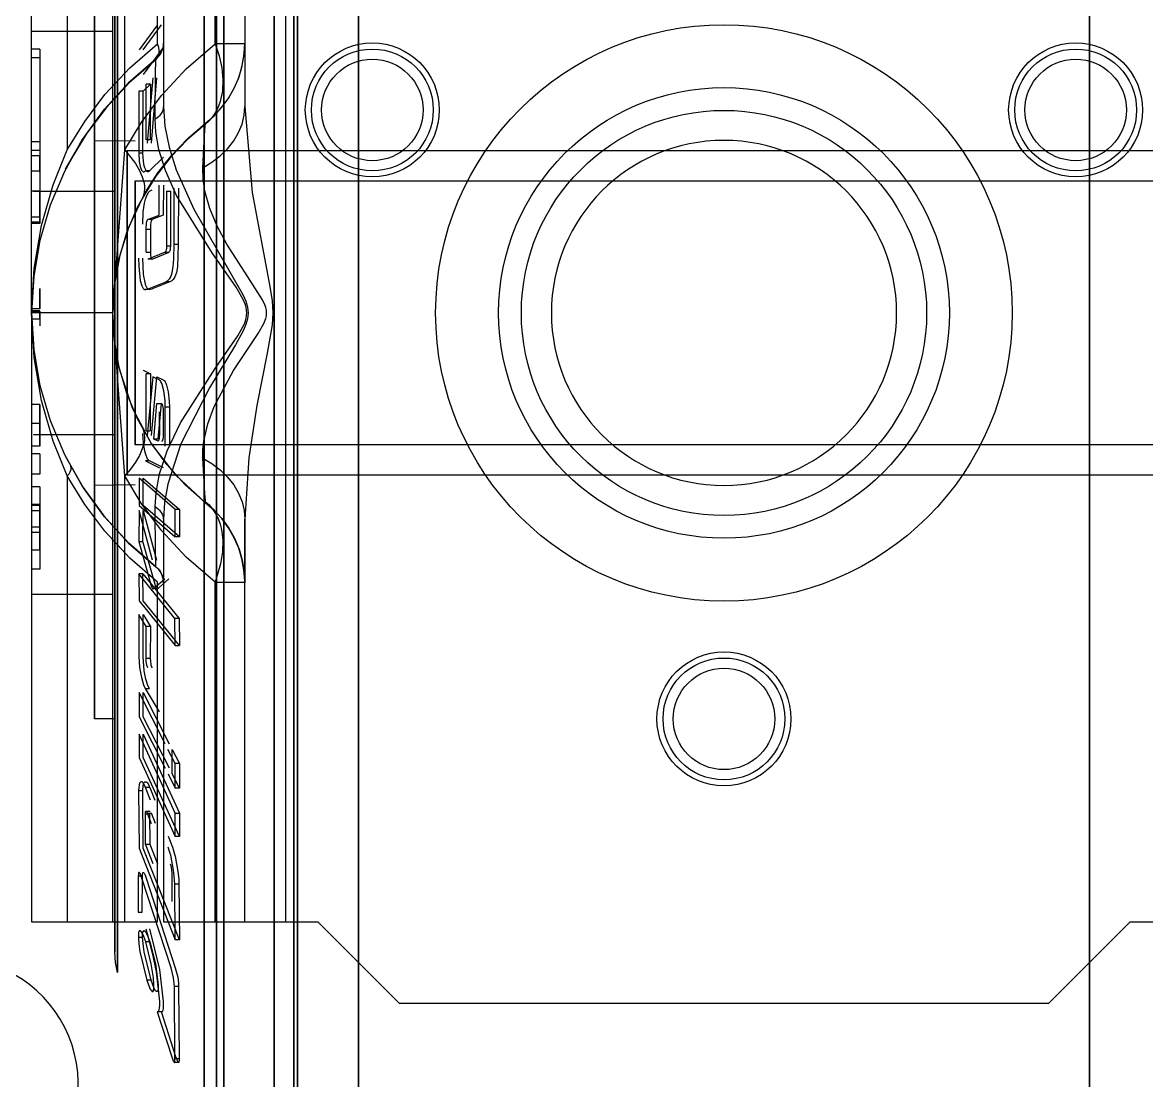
# Model space of a CAD drawing. Header units: millimetres. Extents: x 10366 to 13995, y 24552 to 29685.
# Drawn here: x 12633.1 to 12661.6, y 26794.09 to 26820.93 of the extents above; entities that cross this region are included whole.
import ezdxf

# ---------------------------------------------------------------- set-up
doc = ezdxf.new("R2010")
doc.units = ezdxf.units.MM
doc.header["$LTSCALE"] = 3
doc.layers.add('DomyÅ›lny', color=7, linetype='Continuous')

msp = doc.modelspace()

# ---------------------------------------------------------------- linework, layer by layer
at = {"layer": 'DomyÅ›lny'}
for p, q in [((12633.328, 26813.566), (12633.328, 26829.013)), ((12634.233, 26829.013), (12634.233, 26817.701)), ((12635.388, 26813.566), (12635.388, 26829.013)), ((12635.69, 26817.701), (12635.69, 26829.013)), ((12636.525, 26820.393), (12636.525, 26829.013)), ((12636.675, 26829.013), (12636.675, 26818.799)), ((12637.981, 26820.393), (12637.981, 26829.013)), ((12638.735, 26829.013), (12638.735, 26818.799)), ((12639.765, 26829.013), (12639.765, 26798.118)), ((12636.519, 26820.877), (12636.052, 26820.238)), ((12636.158, 26820.238), (12636.625, 26820.877)), ((12635.388, 26820.701), (12633.328, 26820.701)), ((12633.534, 26820.253), (12633.328, 26820.253)), ((12633.534, 26820.035), (12633.328, 26820.035)), ((12633.534, 26820.035), (12633.534, 26817.905)), ((12636.155, 26819.19), (12636.048, 26819.19)), ((12636.155, 26819.19), (12636.341, 26819.371)), ((12636.341, 26819.371), (12636.235, 26819.371)), ((12633.534, 26817.905), (12633.328, 26817.905)), ((12633.534, 26817.685), (12633.328, 26817.685)), ((12633.534, 26817.718), (12633.534, 26817.003)), ((12633.534, 26817.688), (12633.534, 26817.007)), ((12634.924, 26817.942), (12635.956, 26817.928)), ((12635.749, 26817.685), (12666.026, 26817.685)), ((12636.338, 26817.96), (12636.232, 26817.96)), ((12633.534, 26817.554), (12633.328, 26817.554)), ((12633.534, 26817.137), (12633.534, 26817.554)), ((12636.153, 26817.617), (12636.047, 26817.617)), ((12633.534, 26817.162), (12633.328, 26817.162)), ((12633.534, 26817.162), (12633.534, 26815.837)), ((12636.32, 26817.168), (12636.213, 26817.168)), ((12635.954, 26816.913), (12665.82, 26816.913)), ((12633.534, 26816.653), (12633.328, 26816.653)), ((12633.38, 26816.655), (12635.44, 26816.655)), ((12633.534, 26815.999), (12633.534, 26816.653)), ((12636.751, 26816.656), (12636.857, 26816.656)), ((12633.534, 26815.999), (12633.328, 26815.999)), ((12636.275, 26815.933), (12636.559, 26816.047)), ((12636.665, 26816.047), (12636.381, 26815.933)), ((12633.534, 26815.87), (12633.328, 26815.87)), ((12633.534, 26815.837), (12633.328, 26815.837)), ((12636.381, 26815.933), (12636.275, 26815.933)), ((12636.341, 26815.678), (12636.234, 26815.678)), ((12636.855, 26815.26), (12636.749, 26815.26)), ((12636.943, 26815.308), (12637.049, 26815.308)), ((12636.236, 26815.11), (12636.342, 26815.11)), ((12636.38, 26814.933), (12636.274, 26814.933)), ((12636.386, 26814.933), (12636.28, 26814.933)), ((12636.712, 26815.108), (12636.819, 26815.108)), ((12636.837, 26814.357), (12636.731, 26814.357)), ((12633.534, 26813.669), (12633.534, 26814.183)), ((12633.534, 26814.183), (12633.534, 26813.669)), ((12633.534, 26814.183), (12633.534, 26813.669)), ((12636.315, 26814.161), (12636.209, 26814.161)), ((12633.534, 26813.669), (12633.328, 26813.669)), ((12633.534, 26813.669), (12633.328, 26813.669)), ((12633.534, 26813.669), (12633.328, 26813.669)), ((12633.534, 26813.62), (12633.328, 26813.62)), ((12633.534, 26813.606), (12633.328, 26813.606)), ((12633.328, 26813.566), (12633.328, 26798.118)), ((12635.388, 26813.566), (12633.328, 26813.566)), ((12633.534, 26813.41), (12633.328, 26813.41)), ((12633.534, 26813.41), (12633.534, 26813.62)), ((12633.534, 26813.606), (12633.534, 26813.239)), ((12635.388, 26798.118), (12635.388, 26813.566)), ((12636.155, 26812.114), (12636.342, 26812.024)), ((12636.342, 26812.024), (12636.235, 26812.024)), ((12636.562, 26811.868), (12636.402, 26811.944)), ((12636.508, 26811.944), (12636.668, 26811.868)), ((12633.534, 26811.24), (12633.328, 26811.24)), ((12636.504, 26811.271), (12636.61, 26811.271)), ((12636.626, 26811.263), (12636.52, 26811.263)), ((12636.823, 26811.175), (12636.717, 26811.175)), ((12633.534, 26810.764), (12633.328, 26810.764)), ((12633.534, 26810.764), (12633.534, 26810.184)), ((12633.534, 26810.184), (12633.534, 26810.703)), ((12636.232, 26810.579), (12636.338, 26810.579)), ((12635.44, 26810.476), (12633.38, 26810.476)), ((12636.524, 26810.317), (12636.424, 26810.365)), ((12636.53, 26810.365), (12636.424, 26810.365)), ((12633.534, 26810.184), (12633.328, 26810.184)), ((12633.534, 26809.989), (12633.328, 26809.989)), ((12633.534, 26809.989), (12633.534, 26809.476)), ((12665.82, 26810.219), (12635.954, 26810.219)), ((12636.32, 26809.81), (12636.213, 26809.81)), ((12633.534, 26809.476), (12633.328, 26809.476)), ((12634.233, 26809.43), (12634.233, 26798.118)), ((12635.69, 26798.118), (12635.69, 26809.43)), ((12666.026, 26809.446), (12635.749, 26809.446)), ((12633.534, 26809.155), (12633.328, 26809.155)), ((12635.956, 26809.203), (12634.925, 26809.189)), ((12636.969, 26808.582), (12636.053, 26809.378)), ((12636.159, 26809.378), (12637.075, 26808.582)), ((12633.534, 26808.71), (12633.328, 26808.71)), ((12633.534, 26808.68), (12633.328, 26808.68)), ((12633.534, 26808.68), (12633.328, 26808.68)), ((12633.534, 26808.71), (12633.534, 26807.996)), ((12633.534, 26808.68), (12633.534, 26807.999)), ((12633.534, 26807.551), (12633.534, 26808.674)), ((12637.075, 26808.582), (12636.969, 26808.582)), ((12633.534, 26808.547), (12633.328, 26808.547)), ((12633.534, 26808.13), (12633.534, 26808.547)), ((12636.675, 26808.332), (12636.675, 26798.118)), ((12638.735, 26798.118), (12638.735, 26808.332)), ((12633.534, 26808.13), (12633.328, 26808.13)), ((12633.534, 26807.999), (12633.328, 26807.999)), ((12633.534, 26807.999), (12633.328, 26807.999)), ((12633.534, 26807.996), (12633.328, 26807.996)), ((12636.045, 26807.771), (12636.151, 26807.771)), ((12637.077, 26807.883), (12636.971, 26807.883)), ((12633.534, 26807.551), (12633.328, 26807.551)), ((12633.534, 26807.551), (12633.328, 26807.551)), ((12633.534, 26807.538), (12633.534, 26807.063)), ((12633.534, 26807.063), (12633.328, 26807.063)), ((12636.153, 26806.946), (12636.046, 26806.946)), ((12636.525, 26798.118), (12636.525, 26806.738)), ((12637.981, 26798.118), (12637.981, 26806.738)), ((12633.328, 26806.431), (12635.388, 26806.431)), ((12636.235, 26805.608), (12636.051, 26805.918)), ((12636.157, 26805.918), (12636.341, 26805.608)), ((12637.069, 26805.811), (12636.962, 26805.811)), ((12636.341, 26805.608), (12636.235, 26805.608)), ((12636.97, 26805.13), (12637.076, 26805.13)), ((12636.338, 26804.802), (12636.232, 26804.802)), ((12636.21, 26804.037), (12636.317, 26804.037)), ((12636.712, 26802.638), (12636.052, 26803.936)), ((12636.159, 26803.936), (12636.818, 26802.638)), ((12635.44, 26803.267), (12634.925, 26803.267)), ((12636.969, 26800.876), (12636.053, 26802.881)), ((12636.159, 26802.881), (12637.075, 26800.876)), ((12636.969, 26802.134), (12636.785, 26802.494)), ((12636.891, 26802.494), (12637.075, 26802.134)), ((12637.075, 26802.134), (12636.969, 26802.134)), ((12636.788, 26801.874), (12636.971, 26801.513)), ((12637.077, 26801.513), (12636.894, 26801.874)), ((12636.041, 26801.453), (12636.147, 26801.453)), ((12636.347, 26801.202), (12636.217, 26801.531)), ((12636.323, 26801.531), (12636.217, 26801.531)), ((12636.323, 26801.531), (12636.453, 26801.202)), ((12637.077, 26801.513), (12636.971, 26801.513)), ((12636.228, 26800.926), (12636.334, 26800.926)), ((12636.261, 26800.873), (12636.367, 26800.873)), ((12636.261, 26800.873), (12636.363, 26800.613)), ((12636.47, 26800.613), (12636.367, 26800.873)), ((12636.969, 26800.876), (12637.075, 26800.876)), ((12636.321, 26800.852), (12636.215, 26800.852)), ((12636.789, 26800.292), (12636.899, 26800.013)), ((12636.412, 26799.594), (12636.218, 26800.086)), ((12636.218, 26800.086), (12636.325, 26800.086)), ((12636.325, 26800.086), (12636.518, 26799.594)), ((12637.077, 26800.281), (12636.971, 26800.281)), ((12636.14, 26799.28), (12636.033, 26799.28)), ((12637.063, 26799.077), (12636.957, 26799.077)), ((12636.027, 26798.366), (12636.133, 26798.366)), ((12634.233, 26798.118), (12636.525, 26798.118)), ((12639.765, 26798.118), (12640.589, 26798.118)), ((12640.589, 26798.118), (12642.649, 26796.058)), ((12659.126, 26796.058), (12661.186, 26798.118)), ((12661.186, 26798.118), (12662.01, 26798.118)), ((12636.143, 26797.724), (12636.037, 26797.724)), ((12636.329, 26797.608), (12636.223, 26797.608)), ((12637.075, 26797.664), (12636.969, 26797.664)), ((12636.357, 26796.639), (12636.251, 26796.639)), ((12637.055, 26796.478), (12636.948, 26796.478)), ((12642.649, 26796.058), (12659.126, 26796.058)), ((12636.62, 26795.835), (12636.514, 26795.835)), ((12637.067, 26794.646), (12636.961, 26794.646)), ((12637.055, 26794.554), (12636.949, 26794.554))]:
    msp.add_line(p, q, dxfattribs=at)
for points in [[(12641.619, 26813.566, 0), (12641.619, 26850.762, 0)], [(12660.156, 26813.566, 0), (12660.156, 26850.762, 0)], [(12638.014, 26813.566, 0), (12638.014, 26845.85, 0), (12638.014, 26813.566, 0), (12638.014, 26781.281, 0)], [(12639.478, 26813.566, 0), (12639.478, 26840.265, 0), (12639.478, 26813.566, 0), (12639.478, 26786.866, 0)], [(12639.478, 26813.566, 0), (12639.478, 26840.265, 0)], [(12639.976, 26813.566, 0), (12639.976, 26840.239, 0)], [(12639.976, 26813.566, 0), (12639.976, 26786.892, 0), (12639.976, 26813.566, 0), (12639.976, 26840.239, 0)], [(12640.074, 26813.566, 0), (12640.074, 26840.136, 0), (12640.074, 26813.566, 0), (12640.074, 26786.995, 0)], [(12640.074, 26813.566, 0), (12640.074, 26787.716, 0), (12640.074, 26813.566, 0), (12640.074, 26839.415, 0)], [(12638.202, 26813.566, 0), (12638.202, 26787.819, 0), (12638.202, 26813.566, 0), (12638.202, 26839.312, 0)], [(12637.703, 26813.566, 0), (12637.703, 26838.924, 0), (12637.703, 26813.566, 0), (12637.703, 26788.207, 0)], [(12635.503, 26813.566, 0), (12635.503, 26796.838, 0), (12635.503, 26813.566, 0), (12635.503, 26830.294, 0)], [(12635.44, 26813.566, 0), (12635.44, 26829.785, 0), (12635.44, 26813.566, 0), (12635.44, 26797.346, 0)], [(12634.925, 26813.566, 0), (12634.925, 26823.864, 0), (12634.925, 26813.566, 0), (12634.925, 26803.267, 0)], [(12634.925, 26813.566, 0), (12634.925, 26817.942, 0), (12634.925, 26813.566, 0), (12634.925, 26809.189, 0)], [(12635.749, 26817.685, 0), (12635.749, 26817.685, 0), (12635.749, 26817.685, 0), (12635.749, 26817.685, 0), (12635.749, 26817.685, 0), (12635.749, 26817.685, 0), (12635.749, 26817.685, 0), (12635.749, 26817.685, 0), (12635.749, 26817.685, 0), (12635.749, 26817.684, 0), (12635.749, 26817.683, 0), (12635.749, 26817.678, 0), (12635.749, 26817.656, 0), (12635.749, 26817.565, 0), (12635.749, 26817.177, 0), (12635.749, 26810.069, 0), (12635.749, 26809.465, 0), (12635.749, 26809.45, 0), (12635.749, 26809.447, 0), (12635.749, 26809.446, 0), (12635.749, 26809.446, 0), (12635.749, 26809.446, 0), (12635.749, 26809.446, 0), (12635.749, 26809.446, 0), (12635.749, 26809.446, 0), (12635.749, 26809.446, 0), (12635.749, 26809.446, 0), (12635.749, 26809.446, 0), (12635.749, 26809.446, 0), (12635.749, 26809.446, 0), (12635.749, 26809.446, 0), (12635.749, 26809.447, 0), (12635.749, 26809.448, 0), (12635.749, 26809.453, 0), (12635.749, 26809.475, 0), (12635.749, 26809.566, 0), (12635.749, 26809.954, 0)], [(12635.954, 26813.566, 0), (12635.954, 26810.219, 0), (12635.954, 26813.566, 0), (12635.954, 26816.913, 0)], [(12635.954, 26813.566, 0), (12635.954, 26816.913, 0)], [(12635.954, 26813.566, 0), (12635.954, 26810.219, 0)], [(12639.478, 26813.566, 0), (12639.478, 26786.866, 0)], [(12639.976, 26813.566, 0), (12639.976, 26786.892, 0)], [(12641.619, 26813.566, 0), (12641.619, 26776.369, 0)], [(12660.156, 26813.566, 0), (12660.156, 26776.369, 0)]]:
    msp.add_polyline3d(points, close=True, dxfattribs=at)
for points in [[(12633.534, 26820.253, 0), (12633.534, 26820.249, 0), (12633.534, 26820.237, 0), (12633.534, 26820.189, 0), (12633.534, 26820.035, 0)], [(12634.233, 26817.701, 0), (12634.676, 26818.426, 0), (12635.189, 26819.104, 0), (12635.822, 26819.784, 0), (12636.525, 26820.393, 0)], [(12635.69, 26817.701, 0), (12636.107, 26818.388, 0), (12636.626, 26819.081, 0), (12637.25, 26819.757, 0), (12637.981, 26820.393, 0)], [(12636.662, 26820.295, 0), (12636.161, 26819.61, 0)], [(12636.476, 26819.986, 0), (12636.492, 26820, 0), (12636.507, 26820.016, 0), (12636.521, 26820.034, 0), (12636.533, 26820.054, 0), (12636.543, 26820.076, 0), (12636.551, 26820.1, 0), (12636.558, 26820.125, 0), (12636.564, 26820.18, 0), (12636.562, 26820.24, 0), (12636.553, 26820.301, 0), (12636.525, 26820.393, 0)], [(12636.477, 26820.006, 0), (12636.52, 26820.043, 0), (12636.559, 26820.086, 0), (12636.594, 26820.134, 0), (12636.623, 26820.186, 0), (12636.646, 26820.241, 0), (12636.662, 26820.298, 0), (12636.672, 26820.355, 0), (12636.675, 26820.412, 0)], [(12636.477, 26820.006, 0), (12636.521, 26820.044, 0), (12636.56, 26820.088, 0), (12636.595, 26820.135, 0), (12636.624, 26820.187, 0), (12636.646, 26820.242, 0), (12636.663, 26820.3, 0), (12636.673, 26820.359, 0), (12636.675, 26820.41, 0)], [(12636.675, 26820.412, 0), (12636.675, 26820.412, 0), (12636.675, 26820.412, 0), (12636.675, 26820.412, 0), (12636.675, 26820.412, 0), (12636.675, 26820.412, 0), (12636.675, 26820.412, 0), (12636.675, 26820.412, 0), (12636.675, 26820.412, 0), (12636.675, 26820.412, 0), (12636.675, 26820.412, 0), (12636.675, 26820.412, 0), (12636.675, 26820.412, 0), (12636.675, 26820.412, 0), (12636.675, 26820.412, 0), (12636.675, 26820.412, 0), (12636.675, 26820.41, 0), (12636.675, 26820.402, 0), (12636.675, 26820.369, 0), (12636.675, 26820.027, 0), (12636.675, 26818.799, 0)], [(12637.981, 26820.393, 0), (12638.083, 26820.088, 0), (12638.151, 26819.779, 0), (12638.18, 26819.477, 0), (12638.168, 26819.19, 0), (12638.114, 26818.928, 0), (12638.072, 26818.809, 0), (12638.021, 26818.699, 0), (12637.961, 26818.599, 0), (12637.894, 26818.508, 0), (12637.819, 26818.428, 0), (12637.737, 26818.357, 0)], [(12637.742, 26818.381, 0), (12637.957, 26818.568, 0), (12638.154, 26818.783, 0), (12638.328, 26819.022, 0), (12638.473, 26819.282, 0), (12638.588, 26819.556, 0), (12638.671, 26819.839, 0), (12638.719, 26820.127, 0), (12638.735, 26820.412, 0)], [(12637.742, 26818.381, 0), (12637.956, 26818.567, 0), (12638.147, 26818.774, 0), (12638.313, 26819, 0), (12638.457, 26819.248, 0), (12638.573, 26819.514, 0), (12638.659, 26819.791, 0), (12638.713, 26820.075, 0), (12638.735, 26820.361, 0)], [(12638.735, 26820.393, 0), (12638.735, 26820.393, 0), (12638.735, 26820.393, 0), (12638.735, 26820.393, 0), (12638.735, 26820.393, 0), (12638.735, 26820.393, 0), (12638.735, 26820.393, 0), (12638.735, 26820.393, 0), (12638.735, 26820.393, 0), (12638.735, 26820.393, 0), (12638.735, 26820.393, 0), (12638.735, 26820.393, 0), (12638.734, 26820.393, 0), (12638.73, 26820.393, 0), (12638.714, 26820.393, 0), (12638.651, 26820.393, 0), (12637.981, 26820.393, 0)], [(12638.735, 26820.412, 0), (12638.735, 26820.412, 0), (12638.735, 26820.412, 0), (12638.735, 26820.412, 0), (12638.735, 26820.412, 0), (12638.735, 26820.412, 0), (12638.735, 26820.412, 0), (12638.735, 26820.412, 0), (12638.735, 26820.412, 0), (12638.735, 26820.412, 0), (12638.735, 26820.412, 0), (12638.735, 26820.412, 0), (12638.735, 26820.412, 0), (12638.735, 26820.412, 0), (12638.735, 26820.412, 0), (12638.735, 26820.412, 0), (12638.735, 26820.412, 0), (12638.735, 26820.412, 0), (12638.735, 26820.412, 0), (12638.735, 26820.412, 0), (12638.735, 26820.412, 0), (12638.735, 26820.412, 0), (12638.735, 26820.412, 0), (12638.735, 26820.412, 0), (12638.735, 26820.412, 0), (12638.735, 26820.412, 0), (12638.735, 26820.412, 0), (12638.735, 26820.412, 0), (12638.735, 26820.412, 0), (12638.735, 26820.412, 0), (12638.735, 26820.412, 0), (12638.735, 26820.411, 0), (12638.735, 26820.405, 0), (12638.735, 26820.381, 0), (12638.735, 26820.263, 0), (12638.735, 26819.715, 0), (12638.735, 26818.799, 0)], [(12636.477, 26820.006, 0), (12635.78, 26819.397, 0), (12635.156, 26818.713, 0), (12634.614, 26817.962, 0), (12634.16, 26817.153, 0), (12633.8, 26816.298, 0), (12633.539, 26815.407, 0), (12633.382, 26814.492, 0), (12633.329, 26813.566, 0), (12633.382, 26812.639, 0), (12633.539, 26811.724, 0), (12633.8, 26810.833, 0), (12634.16, 26809.978, 0), (12634.614, 26809.169, 0), (12635.156, 26808.418, 0), (12635.78, 26807.734, 0), (12636.477, 26807.125, 0)], [(12634.189, 26817.212, 0), (12634.64, 26818.002, 0), (12635.177, 26818.737, 0), (12635.792, 26819.408, 0), (12636.477, 26820.006, 0)], [(12636.476, 26819.986, 0), (12635.802, 26819.4, 0), (12635.216, 26818.77, 0), (12634.731, 26818.126, 0), (12634.321, 26817.455, 0)], [(12636.462, 26818.488, 0), (12636.472, 26819.68, 0), (12636.476, 26819.926, 0), (12636.476, 26819.986, 0), (12636.477, 26820.001, 0), (12636.477, 26820.005, 0), (12636.477, 26820.006, 0), (12636.477, 26820.006, 0), (12636.477, 26820.006, 0), (12636.477, 26820.006, 0), (12636.477, 26820.006, 0), (12636.477, 26820.006, 0), (12636.477, 26820.006, 0), (12636.477, 26820.006, 0), (12636.477, 26820.006, 0), (12636.477, 26820.006, 0), (12636.477, 26820.006, 0), (12636.477, 26820.006, 0), (12636.477, 26820.006, 0), (12636.477, 26820.006, 0), (12636.477, 26820.006, 0), (12636.477, 26820.006, 0), (12636.477, 26820.006, 0), (12636.477, 26820.006, 0), (12636.477, 26820.006, 0), (12636.477, 26820.006, 0), (12636.477, 26820.006, 0), (12636.477, 26820.006, 0), (12636.477, 26820.006, 0), (12636.477, 26820.006, 0), (12636.477, 26820.006, 0), (12636.477, 26820.006, 0), (12636.477, 26820.006, 0)], [(12636.402, 26819.533, 0), (12636.259, 26817.873, 0)], [(12636.365, 26817.873, 0), (12636.508, 26819.533, 0)], [(12636.048, 26819.19, 0), (12636.047, 26817.617, 0)], [(12636.153, 26817.617, 0), (12636.155, 26819.19, 0)], [(12636.232, 26817.96, 0), (12636.235, 26819.371, 0)], [(12636.341, 26819.371, 0), (12636.338, 26817.96, 0)], [(12636.462, 26818.489, 0), (12636.508, 26818.516, 0), (12636.55, 26818.549, 0), (12636.587, 26818.585, 0), (12636.619, 26818.625, 0), (12636.644, 26818.667, 0), (12636.661, 26818.711, 0), (12636.672, 26818.755, 0), (12636.675, 26818.799, 0)], [(12636.675, 26818.799, 0), (12636.709, 26818.307, 0), (12636.814, 26817.772, 0), (12636.994, 26817.194, 0), (12637.439, 26816.194, 0), (12638.695, 26814.018, 0), (12638.761, 26813.863, 0), (12638.805, 26813.712, 0), (12638.815, 26813.638, 0), (12638.818, 26813.566, 0), (12638.815, 26813.494, 0), (12638.804, 26813.42, 0), (12638.761, 26813.268, 0), (12638.695, 26813.113, 0), (12638.501, 26812.756, 0), (12637.843, 26811.669, 0), (12637.114, 26810.243, 0), (12636.781, 26809.221, 0), (12636.701, 26808.76, 0), (12636.675, 26808.332, 0)], [(12637.668, 26817.248, 0), (12637.898, 26817.387, 0), (12638.109, 26817.548, 0), (12638.296, 26817.73, 0), (12638.453, 26817.928, 0), (12638.577, 26818.139, 0), (12638.666, 26818.357, 0), (12638.718, 26818.579, 0), (12638.735, 26818.799, 0)], [(12638.735, 26818.799, 0), (12638.921, 26816.617, 0), (12639.371, 26814.235, 0), (12639.43, 26813.871, 0), (12639.449, 26813.566, 0), (12639.43, 26813.26, 0), (12639.301, 26812.544, 0), (12639.039, 26811.215, 0), (12638.836, 26809.891, 0), (12638.735, 26808.332, 0)], [(12637.742, 26808.75, 0), (12637.221, 26809.205, 0), (12636.755, 26809.717, 0), (12636.349, 26810.279, 0), (12636.01, 26810.883, 0), (12635.741, 26811.522, 0), (12635.546, 26812.188, 0), (12635.428, 26812.872, 0), (12635.388, 26813.566, 0), (12635.428, 26814.259, 0), (12635.546, 26814.943, 0), (12635.741, 26815.609, 0), (12636.01, 26816.248, 0), (12636.349, 26816.853, 0), (12636.755, 26817.414, 0), (12637.221, 26817.926, 0), (12637.742, 26818.381, 0)], [(12637.737, 26818.357, 0), (12637.29, 26817.974, 0), (12636.868, 26817.533, 0), (12636.478, 26817.031, 0), (12636.129, 26816.467, 0)], [(12636.215, 26816.632, 0), (12636.532, 26817.122, 0), (12636.894, 26817.579, 0), (12637.299, 26818, 0), (12637.742, 26818.381, 0)], [(12636.462, 26808.643, 0), (12636.484, 26809.01, 0), (12636.574, 26809.482, 0), (12636.769, 26810.068, 0), (12637.105, 26810.776, 0), (12637.981, 26812.152, 0), (12638.559, 26812.985, 0), (12638.725, 26813.29, 0), (12638.752, 26813.362, 0), (12638.771, 26813.431, 0), (12638.782, 26813.499, 0), (12638.786, 26813.566, 0), (12638.782, 26813.632, 0), (12638.771, 26813.7, 0), (12638.752, 26813.77, 0), (12638.694, 26813.909, 0), (12638.512, 26814.22, 0), (12637.905, 26815.087, 0), (12637.006, 26816.544, 0), (12636.723, 26817.182, 0), (12636.558, 26817.714, 0), (12636.481, 26818.147, 0), (12636.462, 26818.488, 0)], [(12637.668, 26817.248, 0), (12637.714, 26818.078, 0), (12637.732, 26818.303, 0), (12637.739, 26818.361, 0), (12637.741, 26818.376, 0), (12637.742, 26818.379, 0), (12637.742, 26818.38, 0), (12637.742, 26818.381, 0), (12637.742, 26818.381, 0), (12637.742, 26818.381, 0), (12637.742, 26818.381, 0), (12637.742, 26818.381, 0), (12637.742, 26818.381, 0), (12637.742, 26818.381, 0), (12637.742, 26818.381, 0), (12637.742, 26818.381, 0), (12637.742, 26818.381, 0), (12637.742, 26818.381, 0), (12637.742, 26818.381, 0), (12637.742, 26818.381, 0), (12637.742, 26818.381, 0), (12637.742, 26818.381, 0), (12637.742, 26818.381, 0), (12637.742, 26818.381, 0), (12637.742, 26818.381, 0), (12637.742, 26818.381, 0), (12637.742, 26818.381, 0), (12637.742, 26818.381, 0), (12637.742, 26818.381, 0), (12637.742, 26818.381, 0), (12637.742, 26818.381, 0)], [(12633.328, 26813.566, 0), (12633.392, 26814.695, 0), (12633.577, 26815.783, 0), (12633.873, 26816.815, 0), (12634.233, 26817.701, 0)], [(12633.534, 26817.905, 0), (12633.534, 26817.685, 0)], [(12635.388, 26813.566, 0), (12635.69, 26817.701, 0)], [(12635.69, 26817.701, 0), (12635.963, 26817.354, 0), (12636.063, 26817.182, 0), (12636.136, 26817.016, 0), (12636.179, 26816.858, 0), (12636.189, 26816.784, 0), (12636.191, 26816.713, 0), (12636.186, 26816.646, 0), (12636.174, 26816.582, 0), (12636.155, 26816.523, 0), (12636.129, 26816.467, 0)], [(12636.047, 26817.617, 0), (12636.06, 26817.404, 0), (12636.083, 26817.284, 0), (12636.1, 26817.231, 0), (12636.119, 26817.191, 0), (12636.127, 26817.177, 0), (12636.136, 26817.167, 0), (12636.144, 26817.159, 0), (12636.151, 26817.154, 0), (12636.158, 26817.15, 0), (12636.161, 26817.149, 0), (12636.165, 26817.148, 0), (12636.168, 26817.148, 0), (12636.174, 26817.148, 0), (12636.181, 26817.149, 0), (12636.186, 26817.15, 0), (12636.192, 26817.153, 0), (12636.202, 26817.159, 0), (12636.213, 26817.168, 0)], [(12636.32, 26817.168, 0), (12636.306, 26817.157, 0), (12636.296, 26817.152, 0), (12636.29, 26817.15, 0), (12636.284, 26817.148, 0), (12636.278, 26817.148, 0), (12636.274, 26817.148, 0), (12636.271, 26817.148, 0), (12636.268, 26817.149, 0), (12636.264, 26817.15, 0), (12636.261, 26817.152, 0), (12636.254, 26817.156, 0), (12636.246, 26817.162, 0), (12636.238, 26817.171, 0), (12636.23, 26817.183, 0), (12636.221, 26817.199, 0), (12636.202, 26817.243, 0), (12636.186, 26817.296, 0), (12636.164, 26817.419, 0), (12636.153, 26817.617, 0)], [(12636.675, 26817.513, 0), (12636.32, 26817.168, 0)], [(12637.668, 26809.883, 0), (12637.67, 26810.096, 0), (12637.693, 26810.311, 0), (12637.794, 26810.749, 0), (12637.96, 26811.195, 0), (12638.452, 26812.105, 0), (12639.071, 26813.045, 0), (12639.214, 26813.294, 0), (12639.266, 26813.427, 0), (12639.282, 26813.495, 0), (12639.287, 26813.566, 0), (12639.282, 26813.636, 0), (12639.266, 26813.704, 0), (12639.243, 26813.771, 0), (12639.182, 26813.901, 0), (12638.873, 26814.385, 0), (12638.279, 26815.313, 0), (12638.038, 26815.767, 0), (12637.849, 26816.216, 0), (12637.723, 26816.657, 0), (12637.677, 26816.955, 0), (12637.668, 26817.248, 0)], [(12636.148, 26815.82, 0), (12636.159, 26816.127, 0), (12636.191, 26816.351, 0), (12636.214, 26816.448, 0), (12636.231, 26816.499, 0), (12636.257, 26816.562, 0), (12636.289, 26816.617, 0), (12636.304, 26816.636, 0), (12636.319, 26816.651, 0), (12636.334, 26816.662, 0), (12636.35, 26816.671, 0), (12636.383, 26816.687, 0)], [(12636.559, 26816.047, 0), (12636.565, 26816.803, 0)], [(12636.671, 26816.803, 0), (12636.665, 26816.047, 0)], [(12636.751, 26816.656, 0), (12636.749, 26815.26, 0)], [(12636.855, 26815.26, 0), (12636.857, 26816.656, 0)], [(12636.943, 26815.308, 0), (12636.944, 26816.734, 0)], [(12637.051, 26816.734, 0), (12637.049, 26815.308, 0)], [(12636.129, 26816.467, 0), (12635.797, 26815.751, 0), (12635.567, 26815.027, 0), (12635.433, 26814.297, 0), (12635.388, 26813.566, 0)], [(12633.534, 26815.87, 0), (12633.534, 26815.87, 0), (12633.534, 26815.871, 0), (12633.534, 26815.877, 0), (12633.534, 26815.902, 0), (12633.534, 26815.999, 0)], [(12636.234, 26815.678, 0), (12636.243, 26815.841, 0), (12636.251, 26815.883, 0), (12636.259, 26815.907, 0), (12636.263, 26815.917, 0), (12636.267, 26815.924, 0), (12636.271, 26815.929, 0), (12636.275, 26815.933, 0)], [(12636.381, 26815.933, 0), (12636.377, 26815.928, 0), (12636.373, 26815.923, 0), (12636.369, 26815.916, 0), (12636.361, 26815.895, 0), (12636.353, 26815.862, 0), (12636.345, 26815.807, 0), (12636.341, 26815.678, 0)], [(12636.236, 26815.11, 0), (12636.234, 26815.678, 0)], [(12636.341, 26815.678, 0), (12636.342, 26815.11, 0)], [(12636.749, 26815.26, 0), (12636.746, 26815.207, 0), (12636.739, 26815.166, 0), (12636.73, 26815.136, 0), (12636.726, 26815.127, 0), (12636.721, 26815.119, 0), (12636.717, 26815.113, 0), (12636.712, 26815.108, 0)], [(12636.731, 26814.357, 0), (12636.759, 26814.372, 0), (12636.776, 26814.384, 0), (12636.795, 26814.399, 0), (12636.815, 26814.42, 0), (12636.831, 26814.441, 0), (12636.857, 26814.485, 0), (12636.875, 26814.529, 0), (12636.895, 26814.593, 0), (12636.92, 26814.734, 0), (12636.936, 26814.94, 0), (12636.943, 26815.308, 0)], [(12636.819, 26815.108, 0), (12636.828, 26815.12, 0), (12636.833, 26815.129, 0), (12636.841, 26815.149, 0), (12636.847, 26815.176, 0), (12636.852, 26815.213, 0), (12636.855, 26815.26, 0)], [(12637.049, 26815.308, 0), (12637.026, 26814.733, 0), (12637.001, 26814.592, 0), (12636.98, 26814.526, 0), (12636.961, 26814.482, 0), (12636.936, 26814.438, 0), (12636.919, 26814.417, 0), (12636.9, 26814.398, 0), (12636.881, 26814.383, 0), (12636.864, 26814.371, 0), (12636.837, 26814.357, 0)], [(12636.043, 26814.951, 0), (12636.047, 26814.753, 0), (12636.084, 26814.392, 0), (12636.125, 26814.25, 0), (12636.145, 26814.206, 0), (12636.155, 26814.19, 0), (12636.165, 26814.178, 0), (12636.17, 26814.173, 0), (12636.175, 26814.169, 0), (12636.181, 26814.166, 0), (12636.187, 26814.164, 0), (12636.194, 26814.162, 0), (12636.202, 26814.161, 0), (12636.222, 26814.162, 0), (12636.243, 26814.165, 0), (12636.264, 26814.171, 0), (12636.309, 26814.187, 0)], [(12636.415, 26814.187, 0), (12636.375, 26814.172, 0), (12636.338, 26814.163, 0), (12636.319, 26814.161, 0), (12636.303, 26814.162, 0), (12636.296, 26814.163, 0), (12636.29, 26814.165, 0), (12636.285, 26814.167, 0), (12636.28, 26814.17, 0), (12636.276, 26814.174, 0), (12636.267, 26814.183, 0), (12636.257, 26814.197, 0), (12636.247, 26814.214, 0), (12636.226, 26814.264, 0), (12636.204, 26814.334, 0), (12636.168, 26814.539, 0), (12636.15, 26814.951, 0)], [(12636.712, 26815.108, 0), (12636.28, 26814.933, 0)], [(12636.342, 26815.11, 0), (12636.345, 26815.036, 0), (12636.354, 26814.972, 0), (12636.361, 26814.952, 0), (12636.365, 26814.944, 0), (12636.367, 26814.941, 0), (12636.369, 26814.939, 0), (12636.371, 26814.937, 0), (12636.373, 26814.935, 0), (12636.375, 26814.934, 0), (12636.376, 26814.933, 0), (12636.377, 26814.933, 0), (12636.379, 26814.933, 0), (12636.381, 26814.933, 0), (12636.386, 26814.933, 0)], [(12636.386, 26814.933, 0), (12636.819, 26815.108, 0)], [(12636.309, 26814.187, 0), (12636.731, 26814.357, 0)], [(12636.837, 26814.357, 0), (12636.415, 26814.187, 0)], [(12634.233, 26809.43, 0), (12633.873, 26810.316, 0), (12633.577, 26811.348, 0), (12633.392, 26812.436, 0), (12633.328, 26813.566, 0)], [(12635.69, 26809.43, 0), (12635.388, 26813.566, 0)], [(12637.742, 26808.75, 0), (12636.993, 26809.442, 0), (12636.369, 26810.248, 0), (12635.888, 26811.146, 0), (12635.564, 26812.112, 0)], [(12636.232, 26810.579, 0), (12636.235, 26812.024, 0)], [(12636.342, 26812.024, 0), (12636.338, 26810.579, 0)], [(12636.402, 26811.944, 0), (12636.259, 26810.453, 0)], [(12636.365, 26810.453, 0), (12636.508, 26811.944, 0)], [(12636.717, 26811.175, 0), (12636.713, 26811.332, 0), (12636.682, 26811.588, 0), (12636.641, 26811.747, 0), (12636.623, 26811.791, 0), (12636.608, 26811.82, 0), (12636.594, 26811.841, 0), (12636.581, 26811.855, 0), (12636.571, 26811.863, 0), (12636.562, 26811.868, 0)], [(12636.668, 26811.868, 0), (12636.677, 26811.863, 0), (12636.688, 26811.854, 0), (12636.702, 26811.839, 0), (12636.716, 26811.817, 0), (12636.732, 26811.785, 0), (12636.751, 26811.736, 0), (12636.792, 26811.565, 0), (12636.819, 26811.324, 0), (12636.823, 26811.175, 0)], [(12633.534, 26811.24, 0), (12633.534, 26811.237, 0), (12633.534, 26811.215, 0), (12633.534, 26810.764, 0)], [(12633.534, 26810.663, 0), (12633.534, 26811.24, 0)], [(12636.424, 26810.365, 0), (12636.504, 26811.271, 0)], [(12636.61, 26811.271, 0), (12636.53, 26810.365, 0)], [(12636.673, 26811.059, 0), (12636.67, 26811.136, 0), (12636.666, 26811.174, 0), (12636.658, 26811.212, 0), (12636.65, 26811.235, 0), (12636.646, 26811.243, 0), (12636.642, 26811.249, 0), (12636.638, 26811.254, 0), (12636.634, 26811.258, 0), (12636.63, 26811.261, 0), (12636.626, 26811.263, 0)], [(12636.719, 26810.182, 0), (12636.717, 26811.175, 0)], [(12636.823, 26811.175, 0), (12636.826, 26810.182, 0)], [(12636.566, 26811.059, 0), (12636.568, 26810.482, 0)], [(12636.674, 26810.482, 0), (12636.673, 26811.059, 0)], [(12636.129, 26810.664, 0), (12636.155, 26810.608, 0), (12636.174, 26810.549, 0), (12636.186, 26810.485, 0), (12636.191, 26810.418, 0), (12636.189, 26810.347, 0), (12636.179, 26810.273, 0), (12636.136, 26810.115, 0), (12636.063, 26809.949, 0), (12635.963, 26809.777, 0), (12635.837, 26809.603, 0), (12635.69, 26809.43, 0)], [(12636.32, 26809.81, 0), (12636.311, 26809.815, 0), (12636.301, 26809.823, 0), (12636.289, 26809.836, 0), (12636.275, 26809.855, 0), (12636.259, 26809.883, 0), (12636.232, 26809.95, 0), (12636.202, 26810.056, 0), (12636.166, 26810.274, 0), (12636.153, 26810.504, 0)], [(12636.568, 26810.482, 0), (12636.565, 26810.411, 0), (12636.56, 26810.376, 0), (12636.553, 26810.349, 0), (12636.549, 26810.338, 0), (12636.546, 26810.33, 0), (12636.542, 26810.324, 0), (12636.539, 26810.321, 0), (12636.537, 26810.319, 0), (12636.536, 26810.318, 0), (12636.535, 26810.317, 0), (12636.534, 26810.317, 0), (12636.533, 26810.316, 0), (12636.532, 26810.316, 0), (12636.531, 26810.316, 0), (12636.53, 26810.316, 0), (12636.529, 26810.316, 0), (12636.527, 26810.316, 0), (12636.524, 26810.317, 0)], [(12636.63, 26810.317, 0), (12636.634, 26810.316, 0), (12636.635, 26810.316, 0), (12636.636, 26810.316, 0), (12636.637, 26810.316, 0), (12636.638, 26810.316, 0), (12636.639, 26810.316, 0), (12636.64, 26810.317, 0), (12636.641, 26810.317, 0), (12636.642, 26810.318, 0), (12636.644, 26810.319, 0), (12636.646, 26810.322, 0), (12636.651, 26810.328, 0), (12636.655, 26810.336, 0), (12636.658, 26810.346, 0), (12636.665, 26810.372, 0), (12636.67, 26810.404, 0), (12636.674, 26810.482, 0)], [(12636.477, 26807.125, 0), (12635.793, 26807.722, 0), (12635.179, 26808.392, 0), (12634.643, 26809.125, 0), (12634.192, 26809.913, 0)], [(12636.213, 26809.81, 0), (12636.568, 26809.64, 0)], [(12636.674, 26809.64, 0), (12636.32, 26809.81, 0)], [(12637.742, 26808.75, 0), (12637.742, 26808.75, 0), (12637.742, 26808.75, 0), (12637.742, 26808.75, 0), (12637.742, 26808.75, 0), (12637.742, 26808.75, 0), (12637.742, 26808.75, 0), (12637.742, 26808.75, 0), (12637.742, 26808.75, 0), (12637.742, 26808.75, 0), (12637.742, 26808.75, 0), (12637.742, 26808.75, 0), (12637.742, 26808.75, 0), (12637.742, 26808.75, 0), (12637.742, 26808.75, 0), (12637.742, 26808.75, 0), (12637.742, 26808.75, 0), (12637.742, 26808.75, 0), (12637.742, 26808.75, 0), (12637.742, 26808.75, 0), (12637.742, 26808.75, 0), (12637.742, 26808.75, 0), (12637.742, 26808.75, 0), (12637.742, 26808.75, 0), (12637.742, 26808.751, 0), (12637.742, 26808.751, 0), (12637.742, 26808.752, 0), (12637.741, 26808.755, 0), (12637.736, 26808.795, 0), (12637.719, 26808.985, 0), (12637.668, 26809.883, 0)], [(12637.668, 26809.883, 0), (12637.898, 26809.744, 0), (12638.109, 26809.583, 0), (12638.296, 26809.401, 0), (12638.453, 26809.203, 0), (12638.577, 26808.993, 0), (12638.666, 26808.774, 0), (12638.718, 26808.552, 0), (12638.735, 26808.332, 0)], [(12634.233, 26809.43, 0), (12634.279, 26809.487, 0), (12634.309, 26809.537, 0), (12634.326, 26809.579, 0), (12634.33, 26809.597, 0), (12634.332, 26809.612, 0), (12634.333, 26809.638, 0), (12634.332, 26809.648, 0), (12634.33, 26809.656, 0), (12634.327, 26809.663, 0), (12634.321, 26809.677, 0)], [(12636.525, 26806.738, 0), (12635.822, 26807.347, 0), (12635.189, 26808.027, 0), (12634.677, 26808.705, 0), (12634.233, 26809.43, 0)], [(12637.981, 26806.738, 0), (12637.25, 26807.374, 0), (12636.626, 26808.05, 0), (12636.107, 26808.743, 0), (12635.69, 26809.43, 0)], [(12633.534, 26809.155, 0), (12633.534, 26809.155, 0), (12633.534, 26809.154, 0), (12633.534, 26809.147, 0), (12633.534, 26809.123, 0), (12633.534, 26809.025, 0), (12633.534, 26808.71, 0)], [(12636.053, 26809.378, 0), (12636.055, 26808.679, 0)], [(12636.161, 26808.679, 0), (12636.159, 26809.378, 0)], [(12633.534, 26808.547, 0), (12633.534, 26808.68, 0)], [(12636.055, 26808.679, 0), (12636.971, 26807.883, 0)], [(12637.077, 26807.883, 0), (12636.161, 26808.679, 0)], [(12636.477, 26807.125, 0), (12636.477, 26807.125, 0), (12636.477, 26807.125, 0), (12636.477, 26807.125, 0), (12636.477, 26807.125, 0), (12636.477, 26807.125, 0), (12636.477, 26807.125, 0), (12636.477, 26807.125, 0), (12636.477, 26807.125, 0), (12636.477, 26807.125, 0), (12636.477, 26807.125, 0), (12636.477, 26807.125, 0), (12636.477, 26807.125, 0), (12636.477, 26807.125, 0), (12636.477, 26807.125, 0), (12636.477, 26807.125, 0), (12636.477, 26807.125, 0), (12636.477, 26807.125, 0), (12636.477, 26807.125, 0), (12636.477, 26807.125, 0), (12636.477, 26807.125, 0), (12636.477, 26807.125, 0), (12636.477, 26807.125, 0), (12636.477, 26807.125, 0), (12636.477, 26807.125, 0), (12636.477, 26807.125, 0), (12636.477, 26807.125, 0), (12636.477, 26807.125, 0), (12636.477, 26807.125, 0), (12636.477, 26807.125, 0), (12636.477, 26807.126, 0), (12636.477, 26807.13, 0), (12636.477, 26807.146, 0), (12636.476, 26807.21, 0), (12636.472, 26807.465, 0), (12636.462, 26808.643, 0)], [(12636.675, 26808.332, 0), (12636.672, 26808.376, 0), (12636.661, 26808.421, 0), (12636.644, 26808.464, 0), (12636.619, 26808.506, 0), (12636.587, 26808.546, 0), (12636.55, 26808.582, 0), (12636.508, 26808.615, 0), (12636.462, 26808.643, 0)], [(12636.971, 26807.883, 0), (12636.969, 26808.582, 0)], [(12637.075, 26808.582, 0), (12637.077, 26807.883, 0)], [(12637.737, 26808.774, 0), (12637.819, 26808.704, 0), (12637.894, 26808.623, 0), (12637.961, 26808.532, 0), (12638.021, 26808.432, 0), (12638.072, 26808.322, 0), (12638.114, 26808.203, 0), (12638.146, 26808.075, 0), (12638.179, 26807.8, 0), (12638.17, 26807.504, 0), (12638.121, 26807.198, 0), (12637.981, 26806.738, 0)], [(12637.742, 26808.75, 0), (12637.957, 26808.563, 0), (12638.154, 26808.348, 0), (12638.328, 26808.109, 0), (12638.473, 26807.849, 0), (12638.588, 26807.575, 0), (12638.671, 26807.292, 0), (12638.719, 26807.004, 0), (12638.735, 26806.719, 0)], [(12638.735, 26806.77, 0), (12638.713, 26807.052, 0), (12638.662, 26807.33, 0), (12638.58, 26807.599, 0), (12638.469, 26807.859, 0), (12638.325, 26808.111, 0), (12638.154, 26808.347, 0), (12637.96, 26808.559, 0), (12637.742, 26808.75, 0)], [(12636.053, 26808.555, 0), (12636.045, 26807.771, 0)], [(12636.391, 26807.29, 0), (12636.053, 26808.555, 0)], [(12636.151, 26807.771, 0), (12636.159, 26808.555, 0)], [(12636.159, 26808.555, 0), (12636.497, 26807.29, 0)], [(12636.675, 26808.332, 0), (12636.675, 26807.115, 0), (12636.675, 26806.817, 0), (12636.675, 26806.743, 0), (12636.675, 26806.725, 0), (12636.675, 26806.72, 0), (12636.675, 26806.719, 0), (12636.675, 26806.719, 0), (12636.675, 26806.719, 0), (12636.675, 26806.719, 0), (12636.675, 26806.719, 0), (12636.675, 26806.719, 0), (12636.675, 26806.719, 0), (12636.675, 26806.719, 0), (12636.675, 26806.719, 0), (12636.675, 26806.719, 0), (12636.675, 26806.719, 0), (12636.675, 26806.719, 0), (12636.675, 26806.719, 0), (12636.675, 26806.719, 0), (12636.675, 26806.719, 0), (12636.675, 26806.719, 0), (12636.675, 26806.719, 0), (12636.675, 26806.719, 0)], [(12638.735, 26808.332, 0), (12638.735, 26807.115, 0), (12638.735, 26806.803, 0), (12638.735, 26806.738, 0), (12638.735, 26806.723, 0), (12638.735, 26806.72, 0), (12638.735, 26806.719, 0), (12638.735, 26806.719, 0), (12638.735, 26806.719, 0), (12638.735, 26806.719, 0), (12638.735, 26806.719, 0), (12638.735, 26806.719, 0), (12638.735, 26806.719, 0), (12638.735, 26806.719, 0), (12638.735, 26806.719, 0), (12638.735, 26806.719, 0), (12638.735, 26806.719, 0), (12638.735, 26806.719, 0), (12638.735, 26806.719, 0), (12638.735, 26806.719, 0), (12638.735, 26806.719, 0), (12638.735, 26806.719, 0), (12638.735, 26806.719, 0), (12638.735, 26806.719, 0), (12638.735, 26806.719, 0), (12638.735, 26806.719, 0), (12638.735, 26806.719, 0), (12638.735, 26806.719, 0), (12638.735, 26806.719, 0), (12638.735, 26806.719, 0), (12638.735, 26806.719, 0), (12638.735, 26806.719, 0), (12638.735, 26806.719, 0), (12638.735, 26806.719, 0), (12638.735, 26806.719, 0)], [(12633.534, 26807.999, 0), (12633.534, 26808, 0), (12633.534, 26808.001, 0), (12633.534, 26808.006, 0), (12633.534, 26808.032, 0), (12633.534, 26808.13, 0)], [(12633.534, 26807.996, 0), (12633.534, 26807.551, 0)], [(12636.045, 26807.771, 0), (12636.291, 26806.89, 0), (12636.355, 26806.671, 0), (12636.371, 26806.62, 0), (12636.383, 26806.591, 0), (12636.391, 26806.577, 0), (12636.395, 26806.573, 0), (12636.398, 26806.57, 0), (12636.401, 26806.568, 0), (12636.402, 26806.567, 0), (12636.403, 26806.567, 0), (12636.405, 26806.566, 0), (12636.406, 26806.566, 0), (12636.407, 26806.566, 0), (12636.408, 26806.566, 0), (12636.409, 26806.566, 0), (12636.41, 26806.566, 0), (12636.411, 26806.567, 0), (12636.413, 26806.567, 0), (12636.415, 26806.569, 0), (12636.419, 26806.572, 0), (12636.704, 26806.821, 0)], [(12636.811, 26806.821, 0), (12636.566, 26806.603, 0), (12636.534, 26806.578, 0), (12636.521, 26806.568, 0), (12636.519, 26806.567, 0), (12636.518, 26806.567, 0), (12636.517, 26806.566, 0), (12636.515, 26806.566, 0), (12636.514, 26806.566, 0), (12636.512, 26806.566, 0), (12636.511, 26806.566, 0), (12636.509, 26806.567, 0), (12636.507, 26806.568, 0), (12636.506, 26806.569, 0), (12636.504, 26806.571, 0), (12636.499, 26806.575, 0), (12636.495, 26806.581, 0), (12636.49, 26806.589, 0), (12636.482, 26806.607, 0), (12636.442, 26806.738, 0), (12636.151, 26807.771, 0)], [(12636.962, 26805.811, 0), (12636.046, 26806.946, 0)], [(12636.046, 26806.946, 0), (12636.055, 26806.265, 0)], [(12636.153, 26806.946, 0), (12637.069, 26805.811, 0)], [(12636.161, 26806.265, 0), (12636.153, 26806.946, 0)], [(12636.477, 26807.125, 0), (12636.52, 26807.088, 0), (12636.559, 26807.045, 0), (12636.594, 26806.997, 0), (12636.623, 26806.945, 0), (12636.646, 26806.89, 0), (12636.662, 26806.833, 0), (12636.672, 26806.776, 0), (12636.675, 26806.719, 0)], [(12636.675, 26806.721, 0), (12636.675, 26806.722, 0), (12636.675, 26806.728, 0), (12636.671, 26806.787, 0), (12636.659, 26806.846, 0), (12636.641, 26806.903, 0), (12636.617, 26806.957, 0), (12636.586, 26807.008, 0), (12636.551, 26807.055, 0), (12636.516, 26807.092, 0), (12636.477, 26807.125, 0)], [(12637.981, 26806.738, 0), (12638.735, 26806.738, 0)], [(12636.055, 26806.265, 0), (12636.97, 26805.13, 0)], [(12637.076, 26805.13, 0), (12636.161, 26806.265, 0)], [(12636.051, 26805.918, 0), (12636.049, 26804.849, 0)], [(12636.155, 26804.849, 0), (12636.157, 26805.918, 0)], [(12636.97, 26805.13, 0), (12636.962, 26805.811, 0)], [(12637.069, 26805.811, 0), (12637.076, 26805.13, 0)], [(12636.232, 26804.802, 0), (12636.235, 26805.608, 0)], [(12636.341, 26805.608, 0), (12636.338, 26804.802, 0)], [(12636.049, 26804.849, 0), (12636.067, 26804.573, 0), (12636.112, 26804.319, 0), (12636.166, 26804.132, 0), (12636.21, 26804.037, 0)], [(12636.317, 26804.037, 0), (12636.279, 26804.115, 0), (12636.229, 26804.275, 0), (12636.186, 26804.484, 0), (12636.155, 26804.849, 0)], [(12636.278, 26804.56, 0), (12636.265, 26804.585, 0), (12636.25, 26804.63, 0), (12636.235, 26804.72, 0), (12636.232, 26804.802, 0)], [(12636.338, 26804.802, 0), (12636.34, 26804.739, 0), (12636.353, 26804.643, 0), (12636.37, 26804.588, 0), (12636.384, 26804.56, 0)], [(12636.21, 26804.037, 0), (12636.559, 26803.447, 0)], [(12636.052, 26803.936, 0), (12636.055, 26803.316, 0)], [(12636.161, 26803.316, 0), (12636.159, 26803.936, 0)], [(12636.055, 26803.316, 0), (12636.714, 26802.018, 0)], [(12636.821, 26802.018, 0), (12636.161, 26803.316, 0)], [(12636.053, 26802.881, 0), (12636.055, 26802.286, 0)], [(12636.161, 26802.286, 0), (12636.159, 26802.881, 0)], [(12636.894, 26801.874, 0), (12636.891, 26802.494, 0)], [(12636.055, 26802.286, 0), (12636.971, 26800.281, 0)], [(12637.077, 26800.281, 0), (12636.161, 26802.286, 0)], [(12636.971, 26801.513, 0), (12636.969, 26802.134, 0)], [(12637.075, 26802.134, 0), (12637.077, 26801.513, 0)], [(12636.217, 26801.531, 0), (12636.212, 26801.542, 0), (12636.192, 26801.587, 0), (12636.163, 26801.638, 0), (12636.155, 26801.647, 0), (12636.147, 26801.656, 0), (12636.138, 26801.663, 0), (12636.133, 26801.666, 0), (12636.128, 26801.668, 0), (12636.124, 26801.67, 0), (12636.119, 26801.672, 0), (12636.114, 26801.672, 0), (12636.109, 26801.672, 0), (12636.104, 26801.672, 0), (12636.099, 26801.67, 0), (12636.094, 26801.668, 0), (12636.09, 26801.665, 0), (12636.086, 26801.662, 0), (12636.082, 26801.657, 0), (12636.074, 26801.648, 0), (12636.068, 26801.636, 0), (12636.062, 26801.623, 0), (12636.054, 26801.595, 0), (12636.044, 26801.524, 0), (12636.041, 26801.453, 0)], [(12636.041, 26801.453, 0), (12636.055, 26799.984, 0)], [(12636.147, 26801.453, 0), (12636.157, 26801.579, 0), (12636.164, 26801.61, 0), (12636.169, 26801.625, 0), (12636.175, 26801.638, 0), (12636.182, 26801.65, 0), (12636.186, 26801.655, 0), (12636.19, 26801.66, 0), (12636.194, 26801.664, 0), (12636.199, 26801.667, 0), (12636.203, 26801.669, 0), (12636.209, 26801.671, 0), (12636.214, 26801.672, 0), (12636.219, 26801.672, 0), (12636.224, 26801.672, 0), (12636.229, 26801.671, 0), (12636.234, 26801.669, 0), (12636.239, 26801.666, 0), (12636.248, 26801.66, 0), (12636.257, 26801.652, 0), (12636.265, 26801.642, 0), (12636.281, 26801.618, 0), (12636.309, 26801.565, 0), (12636.323, 26801.531, 0)], [(12636.161, 26799.984, 0), (12636.147, 26801.453, 0)], [(12636.215, 26800.852, 0), (12636.216, 26800.887, 0), (12636.217, 26800.902, 0), (12636.219, 26800.913, 0), (12636.221, 26800.918, 0), (12636.222, 26800.92, 0), (12636.223, 26800.922, 0), (12636.224, 26800.924, 0), (12636.225, 26800.925, 0), (12636.225, 26800.925, 0), (12636.226, 26800.926, 0), (12636.227, 26800.926, 0), (12636.227, 26800.926, 0), (12636.227, 26800.926, 0), (12636.228, 26800.926, 0), (12636.228, 26800.926, 0), (12636.229, 26800.926, 0), (12636.229, 26800.926, 0), (12636.23, 26800.926, 0), (12636.231, 26800.926, 0), (12636.232, 26800.925, 0), (12636.234, 26800.924, 0), (12636.235, 26800.922, 0), (12636.239, 26800.917, 0), (12636.248, 26800.902, 0), (12636.261, 26800.873, 0)], [(12636.971, 26800.281, 0), (12636.969, 26800.876, 0)], [(12637.075, 26800.876, 0), (12637.077, 26800.281, 0)], [(12636.218, 26800.086, 0), (12636.215, 26800.852, 0)], [(12636.321, 26800.852, 0), (12636.325, 26800.086, 0)], [(12636.957, 26799.077, 0), (12636.946, 26799.282, 0), (12636.928, 26799.432, 0), (12636.855, 26799.811, 0), (12636.837, 26799.88, 0), (12636.793, 26800.013, 0)], [(12636.899, 26800.013, 0), (12636.954, 26799.84, 0), (12636.967, 26799.788, 0), (12637.039, 26799.393, 0), (12637.059, 26799.204, 0), (12637.063, 26799.077, 0)], [(12636.055, 26799.984, 0), (12636.969, 26797.664, 0)], [(12637.075, 26797.664, 0), (12636.161, 26799.984, 0)], [(12636.894, 26799.332, 0), (12636.886, 26799.446, 0), (12636.865, 26799.537, 0), (12636.849, 26799.585, 0)], [(12636.033, 26799.28, 0), (12636.027, 26798.366, 0)], [(12636.126, 26799.225, 0), (12636.096, 26799.309, 0), (12636.078, 26799.347, 0), (12636.073, 26799.356, 0), (12636.067, 26799.364, 0), (12636.064, 26799.368, 0), (12636.061, 26799.37, 0), (12636.059, 26799.371, 0), (12636.058, 26799.372, 0), (12636.057, 26799.373, 0), (12636.055, 26799.373, 0), (12636.054, 26799.373, 0), (12636.053, 26799.373, 0), (12636.052, 26799.373, 0), (12636.051, 26799.373, 0), (12636.05, 26799.372, 0), (12636.049, 26799.371, 0), (12636.048, 26799.371, 0), (12636.047, 26799.369, 0), (12636.045, 26799.367, 0), (12636.043, 26799.363, 0), (12636.042, 26799.358, 0), (12636.039, 26799.346, 0), (12636.035, 26799.318, 0), (12636.033, 26799.28, 0)], [(12636.867, 26796.953, 0), (12636.126, 26799.225, 0)], [(12636.133, 26798.366, 0), (12636.14, 26799.28, 0)], [(12636.14, 26799.28, 0), (12636.144, 26799.339, 0), (12636.146, 26799.352, 0), (12636.15, 26799.362, 0), (12636.152, 26799.367, 0), (12636.153, 26799.369, 0), (12636.154, 26799.37, 0), (12636.155, 26799.371, 0), (12636.156, 26799.372, 0), (12636.157, 26799.372, 0), (12636.158, 26799.373, 0), (12636.159, 26799.373, 0), (12636.16, 26799.373, 0), (12636.161, 26799.373, 0), (12636.163, 26799.373, 0), (12636.164, 26799.372, 0), (12636.165, 26799.371, 0), (12636.167, 26799.37, 0), (12636.17, 26799.368, 0), (12636.173, 26799.365, 0), (12636.179, 26799.357, 0), (12636.188, 26799.339, 0), (12636.206, 26799.299, 0), (12636.232, 26799.225, 0)], [(12636.232, 26799.225, 0), (12636.973, 26796.953, 0)], [(12636.897, 26798.634, 0), (12636.894, 26799.332, 0)], [(12636.969, 26797.664, 0), (12636.957, 26799.077, 0)], [(12637.063, 26799.077, 0), (12637.075, 26797.664, 0)], [(12633.328, 26798.118, 0), (12633.328, 26798.118, 0), (12633.328, 26798.118, 0), (12633.328, 26798.118, 0), (12633.328, 26798.118, 0), (12633.328, 26798.118, 0), (12633.328, 26798.118, 0), (12633.328, 26798.118, 0), (12633.328, 26798.118, 0), (12633.328, 26798.118, 0), (12633.328, 26798.118, 0), (12633.328, 26798.118, 0), (12633.329, 26798.118, 0), (12633.33, 26798.118, 0), (12633.335, 26798.118, 0), (12633.353, 26798.118, 0), (12633.429, 26798.118, 0), (12634.233, 26798.118, 0)], [(12636.675, 26798.118, 0), (12636.675, 26798.118, 0), (12636.675, 26798.118, 0), (12636.675, 26798.118, 0), (12636.675, 26798.118, 0), (12636.675, 26798.118, 0), (12636.675, 26798.118, 0), (12636.675, 26798.118, 0), (12636.675, 26798.118, 0), (12636.675, 26798.118, 0), (12636.675, 26798.118, 0), (12636.676, 26798.118, 0), (12636.677, 26798.118, 0), (12636.681, 26798.118, 0), (12636.697, 26798.118, 0), (12636.766, 26798.118, 0), (12637.056, 26798.118, 0), (12639.765, 26798.118, 0)], [(12636.223, 26797.608, 0), (12636.171, 26797.751, 0), (12636.139, 26797.82, 0), (12636.113, 26797.864, 0), (12636.102, 26797.877, 0), (12636.094, 26797.885, 0), (12636.087, 26797.89, 0), (12636.081, 26797.893, 0), (12636.079, 26797.894, 0), (12636.076, 26797.895, 0), (12636.074, 26797.896, 0), (12636.072, 26797.896, 0), (12636.069, 26797.896, 0), (12636.067, 26797.895, 0), (12636.065, 26797.895, 0), (12636.064, 26797.894, 0), (12636.062, 26797.893, 0), (12636.06, 26797.892, 0), (12636.059, 26797.89, 0), (12636.056, 26797.887, 0), (12636.053, 26797.884, 0), (12636.049, 26797.876, 0), (12636.046, 26797.867, 0), (12636.042, 26797.85, 0), (12636.038, 26797.819, 0), (12636.037, 26797.724, 0)], [(12636.143, 26797.724, 0), (12636.144, 26797.808, 0), (12636.147, 26797.843, 0), (12636.152, 26797.864, 0), (12636.155, 26797.873, 0), (12636.158, 26797.881, 0), (12636.161, 26797.885, 0), (12636.163, 26797.889, 0), (12636.166, 26797.892, 0), (12636.168, 26797.893, 0), (12636.17, 26797.894, 0), (12636.172, 26797.895, 0), (12636.173, 26797.895, 0), (12636.175, 26797.896, 0), (12636.178, 26797.896, 0), (12636.18, 26797.896, 0), (12636.182, 26797.895, 0), (12636.185, 26797.894, 0), (12636.187, 26797.893, 0), (12636.193, 26797.89, 0), (12636.2, 26797.885, 0), (12636.209, 26797.877, 0), (12636.219, 26797.864, 0), (12636.246, 26797.82, 0), (12636.277, 26797.751, 0), (12636.329, 26797.608, 0)], [(12636.222, 26797.943, 0), (12636.26, 26797.822, 0), (12636.389, 26797.329, 0), (12636.483, 26796.854, 0), (12636.568, 26796.098, 0)], [(12636.675, 26796.098, 0), (12636.579, 26796.913, 0), (12636.328, 26797.943, 0)], [(12636.037, 26797.724, 0), (12636.049, 26797.56, 0), (12636.077, 26797.363, 0), (12636.251, 26796.639, 0)], [(12636.357, 26796.639, 0), (12636.184, 26797.362, 0), (12636.163, 26797.496, 0), (12636.143, 26797.724, 0)], [(12636.43, 26796.519, 0), (12636.417, 26796.699, 0), (12636.361, 26797.055, 0), (12636.223, 26797.608, 0)], [(12636.329, 26797.608, 0), (12636.468, 26797.055, 0), (12636.536, 26796.519, 0)], [(12635.503, 26796.838, 0), (12635.455, 26797.091, 0), (12635.44, 26797.346, 0)], [(12636.948, 26796.478, 0), (12636.93, 26796.701, 0), (12636.867, 26796.953, 0)], [(12636.973, 26796.953, 0), (12637.034, 26796.719, 0), (12637.053, 26796.565, 0), (12637.055, 26796.478, 0)], [(12636.251, 26796.639, 0), (12636.318, 26796.456, 0), (12636.339, 26796.413, 0), (12636.358, 26796.382, 0), (12636.374, 26796.362, 0), (12636.381, 26796.355, 0), (12636.384, 26796.353, 0), (12636.387, 26796.351, 0), (12636.39, 26796.349, 0), (12636.393, 26796.348, 0), (12636.396, 26796.348, 0), (12636.398, 26796.348, 0), (12636.401, 26796.348, 0), (12636.403, 26796.349, 0), (12636.405, 26796.35, 0), (12636.407, 26796.351, 0), (12636.409, 26796.352, 0), (12636.41, 26796.354, 0), (12636.413, 26796.357, 0), (12636.416, 26796.361, 0), (12636.419, 26796.37, 0), (12636.423, 26796.383, 0), (12636.428, 26796.415, 0), (12636.43, 26796.519, 0)], [(12636.536, 26796.519, 0), (12636.534, 26796.417, 0), (12636.529, 26796.383, 0), (12636.525, 26796.368, 0), (12636.52, 26796.359, 0), (12636.518, 26796.355, 0), (12636.516, 26796.353, 0), (12636.514, 26796.352, 0), (12636.512, 26796.35, 0), (12636.51, 26796.349, 0), (12636.508, 26796.348, 0), (12636.505, 26796.348, 0), (12636.503, 26796.348, 0), (12636.5, 26796.348, 0), (12636.497, 26796.349, 0), (12636.494, 26796.351, 0), (12636.491, 26796.353, 0), (12636.483, 26796.359, 0), (12636.474, 26796.368, 0), (12636.464, 26796.383, 0), (12636.437, 26796.429, 0), (12636.357, 26796.639, 0)], [(12636.961, 26794.646, 0), (12636.948, 26796.478, 0)], [(12637.055, 26796.478, 0), (12637.067, 26794.646, 0)], [(12636.568, 26796.098, 0), (12636.568, 26795.994, 0), (12636.565, 26795.94, 0), (12636.558, 26795.89, 0), (12636.553, 26795.871, 0), (12636.547, 26795.857, 0), (12636.544, 26795.851, 0), (12636.542, 26795.847, 0), (12636.539, 26795.843, 0), (12636.536, 26795.84, 0), (12636.533, 26795.838, 0), (12636.53, 26795.837, 0), (12636.527, 26795.836, 0), (12636.524, 26795.835, 0), (12636.521, 26795.835, 0), (12636.514, 26795.835, 0)], [(12636.62, 26795.835, 0), (12636.625, 26795.835, 0), (12636.627, 26795.835, 0), (12636.63, 26795.835, 0), (12636.633, 26795.836, 0), (12636.636, 26795.837, 0), (12636.639, 26795.838, 0), (12636.642, 26795.84, 0), (12636.645, 26795.843, 0), (12636.648, 26795.847, 0), (12636.651, 26795.851, 0), (12636.656, 26795.863, 0), (12636.662, 26795.88, 0), (12636.67, 26795.927, 0), (12636.675, 26796.098, 0)], [(12636.514, 26795.835, 0), (12636.883, 26794.699, 0)], [(12636.99, 26794.699, 0), (12636.62, 26795.835, 0)], [(12636.883, 26794.699, 0), (12636.921, 26794.595, 0), (12636.931, 26794.574, 0), (12636.936, 26794.566, 0), (12636.94, 26794.56, 0), (12636.942, 26794.557, 0), (12636.944, 26794.556, 0), (12636.945, 26794.555, 0), (12636.946, 26794.554, 0), (12636.947, 26794.554, 0), (12636.948, 26794.554, 0), (12636.949, 26794.554, 0), (12636.949, 26794.554, 0), (12636.95, 26794.554, 0), (12636.951, 26794.554, 0), (12636.951, 26794.554, 0), (12636.952, 26794.555, 0), (12636.953, 26794.555, 0), (12636.953, 26794.556, 0), (12636.954, 26794.558, 0), (12636.956, 26794.56, 0), (12636.957, 26794.564, 0), (12636.959, 26794.571, 0), (12636.961, 26794.593, 0), (12636.961, 26794.646, 0)], [(12637.067, 26794.646, 0), (12637.067, 26794.584, 0), (12637.065, 26794.572, 0), (12637.063, 26794.564, 0), (12637.062, 26794.56, 0), (12637.06, 26794.557, 0), (12637.06, 26794.556, 0), (12637.059, 26794.555, 0), (12637.058, 26794.555, 0), (12637.057, 26794.554, 0), (12637.057, 26794.554, 0), (12637.056, 26794.554, 0), (12637.056, 26794.554, 0), (12637.055, 26794.554, 0), (12637.054, 26794.554, 0), (12637.054, 26794.554, 0), (12637.053, 26794.554, 0), (12637.052, 26794.555, 0), (12637.052, 26794.555, 0), (12637.05, 26794.556, 0), (12637.048, 26794.558, 0), (12637.045, 26794.562, 0), (12637.037, 26794.576, 0), (12637.019, 26794.615, 0), (12636.99, 26794.699, 0)]]:
    msp.add_polyline3d(points, dxfattribs=at)
for centre, radius in [((12650.887, 26813.566), 7.312), ((12641.969, 26818.715), 1.699), ((12641.969, 26818.715), 1.545), ((12659.806, 26818.715), 1.699), ((12659.806, 26818.715), 1.545), ((12641.969, 26818.715), 1.287), ((12659.806, 26818.715), 1.287), ((12650.887, 26813.566), 5.716), ((12650.887, 26813.566), 5.139), ((12650.887, 26803.267), 1.699), ((12650.887, 26803.267), 1.545), ((12650.887, 26803.267), 1.287)]:
    msp.add_circle(centre, radius, dxfattribs=at)
for centre, radius, start, end in [((12650.887, 26813.566), 4.377, 270, 180), ((12650.887, 26813.566), 4.377, 180, 270), ((12631.32, 26793.998), 3.193, 315, 90)]:
    msp.add_arc(centre, radius, start, end, dxfattribs=at)

doc.saveas('drawing.dxf')
